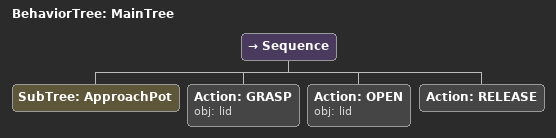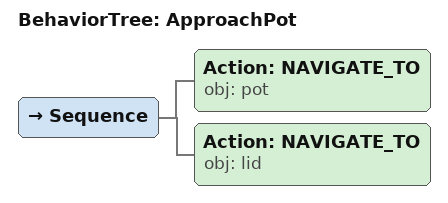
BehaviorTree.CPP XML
<root main_tree_to_execute="MainTree">
  <BehaviorTree ID="MainTree">
    <Sequence>
      <!-- Execute subtree ApproachPot -->
      <SubTree ID="ApproachPot" />
      <!-- Grasp lid -->
      <Action ID="GRASP" obj="lid" />
      <!-- Open lid -->
      <Action ID="OPEN" obj="lid" />
      <!-- Release -->
      <Action ID="RELEASE" />
    </Sequence>
  </BehaviorTree>
  <!-- Subtree definition ApproachPot -->
  <BehaviorTree ID="ApproachPot">
    <Sequence>
      <!-- Navigate to pot -->
      <Action ID="NAVIGATE_TO" obj="pot" />
      <!-- Navigate to lid -->
      <Action ID="NAVIGATE_TO" obj="lid" />
    </Sequence>
  </BehaviorTree>
</root>
